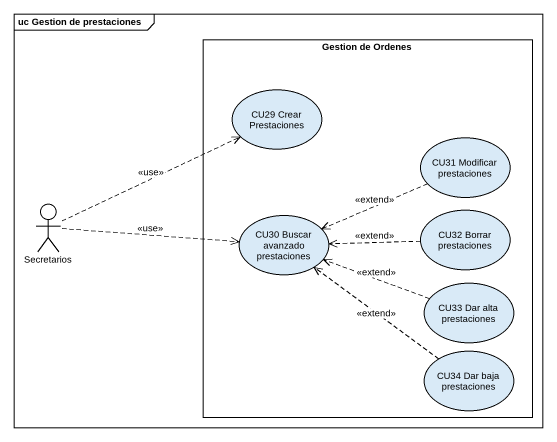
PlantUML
@startuml
mainframe uc Gestion de prestaciones
rectangle "Gestion de Ordenes" as Gestion_de_Ordenes {
  usecase "CU29 Crear Prestaciones" as CU29_Crear_Prestaciones
  usecase "CU31 Modificar prestaciones" as CU31_Modificar_prestaciones
  usecase "CU30 Buscar avanzado prestaciones" as CU30_Buscar_avanzado
  usecase "CU32 Borrar prestaciones" as CU32_Borrar_prestaciones
  usecase "CU33 Dar alta prestaciones" as CU33_Dar_alta_prestaciones
  usecase "CU34 Dar baja prestaciones" as CU34_Dar_baja_prestaciones
}
actor Secretarios
CU31_Modificar_prestaciones .left.> CU30_Buscar_avanzado : <<extend>>
Secretarios .right.> CU29_Crear_Prestaciones : <<use>>
Secretarios .right.> CU30_Buscar_avanzado : <<use>>
CU32_Borrar_prestaciones .left.> CU30_Buscar_avanzado : <<extend>>
CU33_Dar_alta_prestaciones .left.> CU30_Buscar_avanzado : <<extend>>
CU34_Dar_baja_prestaciones .up.> CU30_Buscar_avanzado : <<extend>>
@enduml
